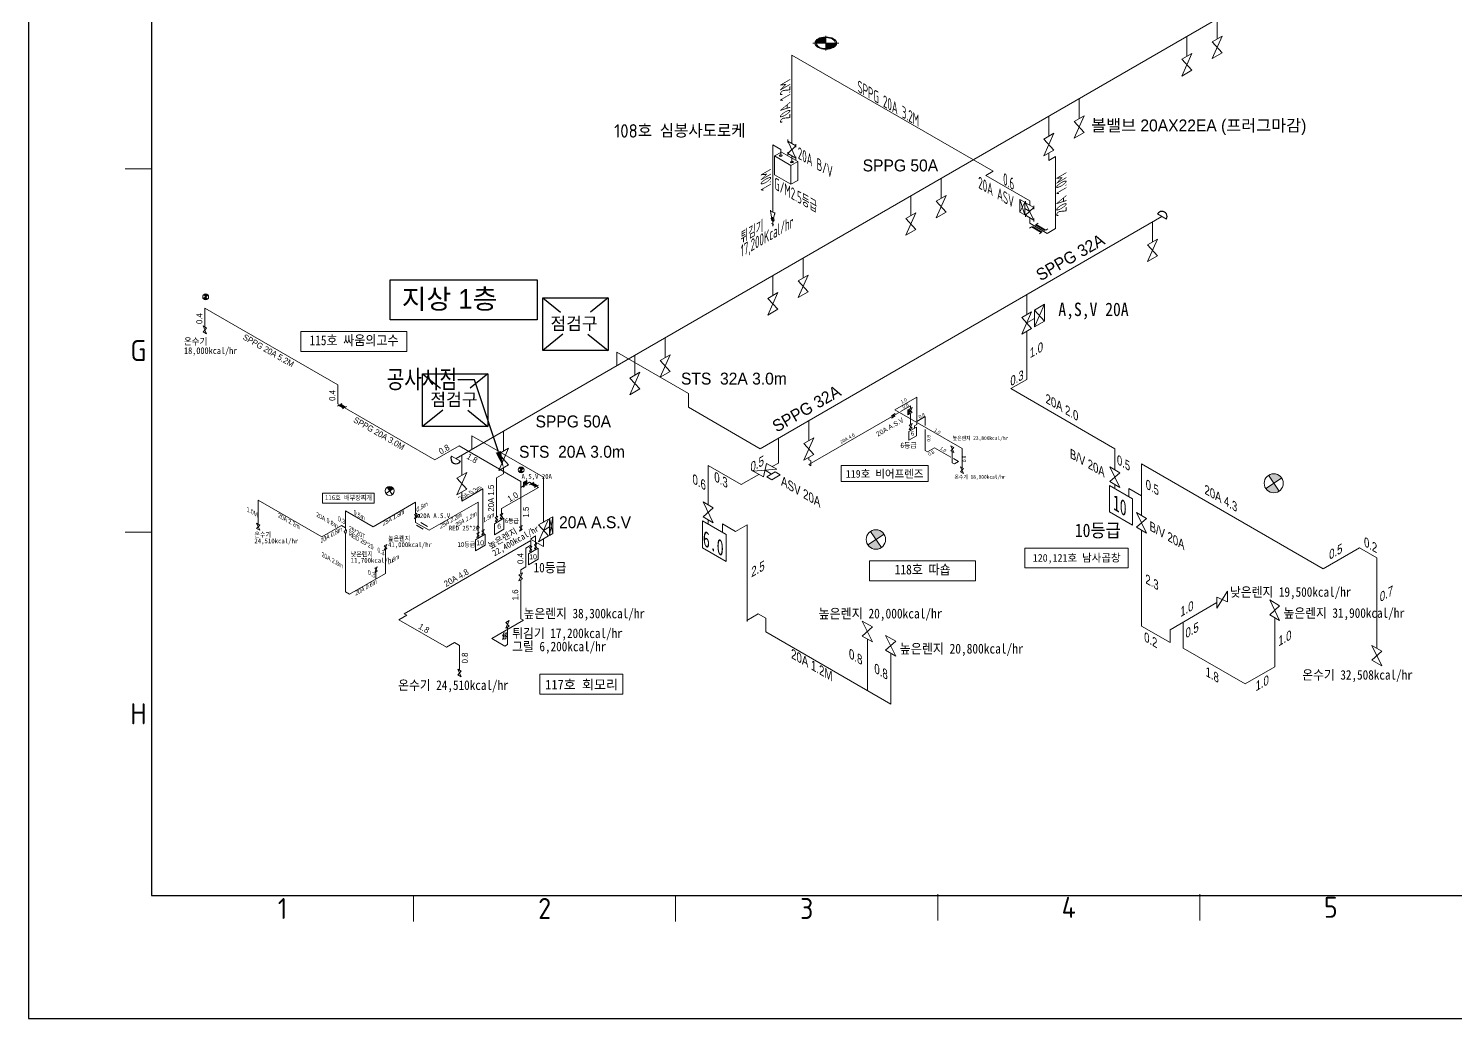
# Model space of a CAD drawing. Header units: millimetres. Extents: x 16332047 to 33387680, y -14835522 to -7015081.
# Drawn here: x 16674448 to 16701451, y -7685758 to -7667039 of the extents above; entities that cross this region are included whole.
import ezdxf
from ezdxf import colors
from ezdxf.entities.mleader import LeaderData, LeaderLine
from ezdxf.enums import TextEntityAlignment as Align
from ezdxf.math import Vec2, Vec3

# ---------------------------------------------------------------- set-up
doc = ezdxf.new("R2010")
doc.units = ezdxf.units.MM
doc.header["$LTSCALE"] = 300
doc.header["$MEASUREMENT"] = 0
for name, color, linetype in [('3', 3, 'CONTINUOUS'), ('8', 8, 'CONTINUOUS'), ('A-HAT', 5, 'CONTINUOUS'), ('PIPE-N', 3, 'CONTINUOUS'), ('TEXT', 3, 'CONTINUOUS')]:
    doc.layers.add(name, color=color, linetype=linetype)
for name, color, linetype, lineweight in [('arch', 255, 'CONTINUOUS', 25), ('FRAME050', 3, 'CONTINUOUS', 13), ('기존관', 7, 'CONTINUOUS', 9)]:
    doc.layers.add(name, color=color, linetype=linetype, lineweight=lineweight)
doc.styles.add('GHD', font='')
doc.styles.add('ISOCP', font='isocp.shx', dxfattribs={"width": 1.1, "oblique": 30, "bigfont": 'whgtxt.shx'})
doc.styles.add('style1', font='isocp.shx', dxfattribs={"width": 0.8, "bigfont": 'whgtxt.shx'})
doc.styles.add('돋움체', font='')
doc.styles.get('GHD').set_extended_font_data('Dotum')
doc.styles.get('돋움체').set_extended_font_data('DotumChe')

msp = doc.modelspace()

# ---------------------------------------------------------------- hatches: boundary and pattern name
at = {"layer": 'A-HAT', "lineweight": 20}
h = msp.add_hatch(color=6, dxfattribs=at)
h.dxf.hatch_style = 1
h.paths.add_polyline_path([(16677755, -7672145, 0.412784), (16677831, -7672159), (16677801, -7672114), (16677801, -7672114)])
h.paths.add_polyline_path([(16677846, -7672083, 0.410323), (16677770, -7672067), (16677801, -7672114), (16677801, -7672114)])
h = msp.add_hatch(color=6, dxfattribs=at)
h.dxf.hatch_style = 1
h.paths.add_polyline_path([(16683725, -7675417, 0.412784), (16683801, -7675432), (16683771, -7675386), (16683771, -7675386)])
h.paths.add_polyline_path([(16683816, -7675356, 0.410323), (16683740, -7675340), (16683771, -7675386), (16683771, -7675386)])
at = {"layer": 'PIPE-N', "lineweight": 13}
h = msp.add_hatch(dxfattribs=at)
h.set_pattern_fill('ANSI37', scale=8.347, style=0)
h.set_pattern_definition([(45, (16607702.1218, -7698432.4234), (-0.737777516, 0.737777516), []), (135, (16607702.1218, -7698432.4234), (-0.737777516, -0.737777516), [])])
edge = h.paths.add_edge_path()
edge.add_line((16689536, -7667315), (16689536, -7667211))
edge.add_ellipse((16689536, -7667315), major_axis=(-181, 0), ratio=0.57735, start_angle=270, end_angle=360)
edge.add_line((16689355, -7667315), (16689536, -7667315))
edge = h.paths.add_edge_path()
edge.add_line((16689536, -7667315), (16689536, -7667420))
edge.add_ellipse((16689536, -7667315), major_axis=(-181, 0), ratio=0.57735, start_angle=90, end_angle=180)
edge.add_line((16689718, -7667315), (16689536, -7667315))
h = msp.add_hatch(dxfattribs=at)
h.set_pattern_fill('ANSI31', scale=0.06)
h.set_pattern_definition([(45, (16682211.6811576, -7243569.700314), (-0.0053033008589, 0.0053033008589), [])])
h.paths.add_polyline_path([(16681235, -7675710), (16681282, -7675782), (16681353, -7675734, 0.410323)])
at = {"layer": '기존관'}
h = msp.add_hatch(color=256, dxfattribs=at)
h.dxf.hatch_style = 1
h.paths.add_polyline_path([(16697914, -7675488), (16698013, -7675639), (16698161, -7675539, 0.410323)])
h.paths.add_polyline_path([(16698013, -7675639), (16697863, -7675740, 0.412784), (16698112, -7675788)])
h = msp.add_hatch(color=256, dxfattribs=at)
h.dxf.hatch_style = 1
h.paths.add_polyline_path([(16690332, -7676804, 0.412784), (16690587, -7676854), (16690486, -7676701), (16690486, -7676701)])
h.paths.add_polyline_path([(16690637, -7676599, 0.410323), (16690384, -7676547), (16690486, -7676701), (16690486, -7676701)])

# ---------------------------------------------------------------- linework, layer by layer
at = {"layer": '8'}
msp.add_lwpolyline([(16674448, -7685758), (16758448, -7685758), (16758448, -7626358), (16674448, -7626358)], close=True, dxfattribs=at)
at = {"layer": 'A-HAT', "color": 1}
for p, q in [((16676776, -7628484), (16676776, -7683431)), ((16676776, -7683431), (16756121, -7683431))]:
    msp.add_line(p, q, dxfattribs=at)
at = {"layer": 'A-HAT', "color": 6, "lineweight": 20}
for p, q in [((16677755, -7672145), (16677846, -7672083)), ((16677770, -7672067), (16677831, -7672159)), ((16680301, -7673777), (16677785, -7672325)), ((16677785, -7672325), (16677785, -7672683)), ((16677752, -7672664), (16677818, -7672702)), ((16677818, -7672813), (16677752, -7672664)), ((16677818, -7672702), (16677752, -7672775)), ((16677752, -7672775), (16677818, -7672813)), ((16680301, -7673777), (16680301, -7674135)), ((16682140, -7675197), (16680301, -7674135)), ((16682599, -7674932), (16682140, -7675197)), ((16683765, -7675605), (16682599, -7674932)), ((16683439, -7675344), (16683439, -7675460)), ((16683725, -7675417), (16683816, -7675356)), ((16683740, -7675340), (16683801, -7675432)), ((16683439, -7675460), (16683304, -7675538)), ((16683304, -7675538), (16683304, -7676273)), ((16683765, -7675715), (16683765, -7675605)), ((16683817, -7675685), (16683765, -7675715)), ((16683878, -7675583), (16683817, -7675652)), ((16683817, -7675619), (16683878, -7675583)), ((16683817, -7675619), (16683878, -7675616)), ((16683817, -7675652), (16683878, -7675616)), ((16683817, -7675619), (16683817, -7675652)), ((16683878, -7675622), (16683817, -7675713)), ((16683817, -7675657), (16683878, -7675677)), ((16683817, -7675657), (16683817, -7675713)), ((16683847, -7675667), (16683847, -7675634)), ((16683878, -7675616), (16683878, -7675583)), ((16683930, -7675620), (16683878, -7675650)), ((16683878, -7675677), (16683878, -7675622)), ((16683930, -7675620), (16684096, -7675715)), ((16684096, -7675715), (16683398, -7676118)), ((16683765, -7675715), (16683765, -7676450)), ((16683421, -7676206), (16683374, -7676233)), ((16683374, -7676310), (16683421, -7676206)), ((16683374, -7676233), (16683421, -7676284)), ((16683398, -7676118), (16683398, -7676220)), ((16683263, -7676405), (16683442, -7676301)), ((16683263, -7676612), (16683263, -7676405)), ((16683442, -7676509), (16683263, -7676612)), ((16683327, -7676260), (16683281, -7676287)), ((16683281, -7676364), (16683327, -7676260)), ((16683281, -7676287), (16683327, -7676338)), ((16683327, -7676338), (16683281, -7676364)), ((16683304, -7676381), (16683304, -7676351)), ((16683421, -7676284), (16683374, -7676310)), ((16683398, -7676297), (16683398, -7676327)), ((16683442, -7676301), (16683442, -7676509)), ((16683788, -7676437), (16683742, -7676463)), ((16683742, -7676541), (16683788, -7676437)), ((16683742, -7676463), (16683788, -7676514)), ((16683788, -7676514), (16683742, -7676541))]:
    msp.add_line(p, q, dxfattribs=at)
at = {"layer": 'A-HAT', "color": 7}
for p, q in [((16684179, -7672133), (16684516, -7672403)), ((16685416, -7672133), (16685080, -7672403)), ((16684562, -7672819), (16684179, -7673127)), ((16685033, -7672819), (16685416, -7673127)), ((16681906, -7673569), (16682242, -7673839)), ((16683142, -7673569), (16682806, -7673839)), ((16682289, -7674255), (16681906, -7674563)), ((16682759, -7674255), (16683142, -7674563))]:
    msp.add_line(p, q, dxfattribs=at)
at = {"layer": 'A-HAT', "color": 7, "lineweight": 18}
for p, q in [((16684195, -7676530), (16684308, -7676465)), ((16684308, -7676307), (16684373, -7676270)), ((16684373, -7676270), (16684308, -7676623)), ((16684308, -7676623), (16684308, -7676307)), ((16684373, -7676586), (16684308, -7676307)), ((16684373, -7676270), (16684373, -7676586)), ((16684195, -7676688), (16684195, -7676836)), ((16684308, -7676623), (16684373, -7676586)), ((16683910, -7676972), (16684090, -7676868)), ((16683910, -7677179), (16683910, -7676972)), ((16683952, -7676840), (16683952, -7676810)), ((16683952, -7676948), (16683952, -7676918)), ((16684045, -7676864), (16684045, -7676894)), ((16684090, -7676868), (16684090, -7677075)), ((16684090, -7677075), (16683910, -7677179)), ((16683457, -7678495), (16683418, -7678518)), ((16683418, -7678518), (16683427, -7678532)), ((16683457, -7678558), (16683418, -7678580)), ((16683418, -7678580), (16683427, -7678595)), ((16683513, -7678463), (16683481, -7678481)), ((16683513, -7678526), (16683481, -7678544))]:
    msp.add_line(p, q, dxfattribs=at)
at = {"layer": 'A-HAT', "color": 7, "lineweight": 5}
for p, q in [((16683952, -7676722), (16681558, -7678104)), ((16683946, -7676692), (16684045, -7676634)), ((16684195, -7676836), (16683946, -7676692)), ((16683952, -7676810), (16683952, -7676722)), ((16684045, -7676634), (16684045, -7676786)), ((16683952, -7676810), (16683862, -7676863)), ((16683862, -7676863), (16683862, -7677221)), ((16683862, -7677221), (16683762, -7677278)), ((16683762, -7677278), (16683762, -7677353)), ((16683762, -7677465), (16683762, -7678200)), ((16681608, -7678133), (16681458, -7678219)), ((16681558, -7678104), (16681608, -7678133)), ((16681458, -7678219), (16682356, -7678738)), ((16683812, -7678229), (16683213, -7678574)), ((16683513, -7678689), (16683513, -7678362)), ((16683762, -7678200), (16683812, -7678229)), ((16682356, -7678738), (16682506, -7678651)), ((16682506, -7678651), (16682605, -7678709)), ((16683213, -7678574), (16683463, -7678718)), ((16682605, -7678709), (16682605, -7679170)), ((16683463, -7678718), (16683513, -7678689))]:
    msp.add_line(p, q, dxfattribs=at)
at = {"layer": 'A-HAT', "color": 7}
for points in [[(16684179, -7672133), (16685416, -7672133), (16685416, -7673127), (16684179, -7673127)], [(16681906, -7673569), (16683142, -7673569), (16683142, -7674563), (16681906, -7674563)]]:
    msp.add_lwpolyline(points, close=True, dxfattribs=at)
at = {"layer": 'A-HAT', "color": 6, "lineweight": 20}
msp.add_lwpolyline([(16679603, -7672769), (16681604, -7672769), (16681604, -7673149), (16679603, -7673149)], close=True, dxfattribs=at)
for centre in [(16677800, -7672114), (16683770, -7675386)]:
    msp.add_circle(centre, 55.1, dxfattribs=at)
at = {"layer": 'A-HAT', "color": 7, "lineweight": 18}
for centre in [(16683457, -7678495), (16683457, -7678558)]:
    msp.add_circle(centre, 27.4, dxfattribs=at)
at = {"layer": 'arch', "color": 7, "lineweight": 9}
msp.add_lwpolyline([(16684123, -7679627), (16685695, -7679627), (16685695, -7679251), (16684123, -7679251)], close=True, dxfattribs=at)
at = {"layer": 'FRAME050'}
for p, q in [((16676280, -7669694), (16676776, -7669694)), ((16676280, -7676562), (16676776, -7676562)), ((16681735, -7683927), (16681735, -7683431)), ((16686694, -7683927), (16686694, -7683431)), ((16691653, -7683409), (16691653, -7683905)), ((16696612, -7683409), (16696612, -7683905))]:
    msp.add_line(p, q, dxfattribs=at)
at = {"layer": 'PIPE-N', "color": 7, "lineweight": 13}
for p, q in [((16703492, -7663074), (16682538, -7675172)), ((16696940, -7666859), (16696940, -7667236)), ((16689291, -7667315), (16689782, -7667315)), ((16689536, -7667174), (16689536, -7667457)), ((16696368, -7667190), (16696368, -7667567)), ((16697034, -7667182), (16696846, -7667290)), ((16696846, -7667606), (16697034, -7667182)), ((16696846, -7667290), (16697034, -7667498)), ((16692701, -7669739), (16688894, -7667540)), ((16688894, -7667540), (16688894, -7669210)), ((16696462, -7667513), (16696274, -7667621)), ((16696274, -7667937), (16696462, -7667513)), ((16697034, -7667498), (16696846, -7667606)), ((16696274, -7667621), (16696462, -7667829)), ((16696462, -7667829), (16696274, -7667937)), ((16694330, -7668366), (16694330, -7668744)), ((16694424, -7668689), (16694236, -7668798)), ((16694236, -7669114), (16694424, -7668689)), ((16693757, -7668697), (16693757, -7669074)), ((16694236, -7668798), (16694424, -7669005)), ((16688816, -7669136), (16688816, -7669195)), ((16688816, -7669166), (16688971, -7669493)), ((16688971, -7669255), (16688816, -7669166)), ((16688971, -7669225), (16688971, -7669285)), ((16693851, -7669020), (16693663, -7669129)), ((16693663, -7669445), (16693851, -7669020)), ((16693663, -7669129), (16693851, -7669336)), ((16694424, -7669005), (16694236, -7669114)), ((16688683, -7669327), (16688530, -7669239)), ((16688530, -7669239), (16688530, -7670518)), ((16688566, -7669448), (16688695, -7669374)), ((16688566, -7669448), (16688876, -7669627)), ((16688566, -7669805), (16688566, -7669448)), ((16688683, -7669443), (16688683, -7669327)), ((16688695, -7669374), (16689005, -7669552)), ((16688816, -7669404), (16688971, -7669255)), ((16688816, -7669374), (16688816, -7669434)), ((16688816, -7669404), (16688971, -7669493)), ((16688894, -7669564), (16688894, -7669449)), ((16688971, -7669464), (16688971, -7669523)), ((16693851, -7669336), (16693663, -7669445)), ((16693757, -7669390), (16693757, -7669533)), ((16693757, -7669533), (16693884, -7669459)), ((16693884, -7669459), (16693884, -7670822)), ((16688876, -7669627), (16689005, -7669552)), ((16688876, -7669627), (16688876, -7669984)), ((16689005, -7669552), (16689005, -7669910)), ((16692564, -7669818), (16692701, -7669739)), ((16688876, -7669984), (16688566, -7669805)), ((16688876, -7669984), (16689005, -7669910)), ((16691719, -7669871), (16691719, -7670248)), ((16693395, -7670298), (16692564, -7669818)), ((16691146, -7670202), (16691146, -7670579)), ((16691813, -7670194), (16691625, -7670303)), ((16691625, -7670619), (16691813, -7670194)), ((16691625, -7670303), (16691813, -7670510)), ((16693210, -7670270), (16693302, -7670562)), ((16693302, -7670323), (16693210, -7670270)), ((16693210, -7670509), (16693210, -7670270)), ((16693317, -7670303), (16693317, -7670362)), ((16693395, -7670377), (16693395, -7670298)), ((16688491, -7670473), (16688491, -7670503)), ((16688491, -7670488), (16688568, -7670533)), ((16688511, -7670603), (16688491, -7670488)), ((16688568, -7670533), (16688548, -7670624)), ((16688568, -7670518), (16688568, -7670548)), ((16691240, -7670525), (16691052, -7670633)), ((16691052, -7670949), (16691240, -7670525)), ((16691813, -7670510), (16691625, -7670619)), ((16693210, -7670509), (16693302, -7670323)), ((16693210, -7670509), (16693302, -7670562)), ((16693302, -7670562), (16693302, -7670323)), ((16693395, -7670496), (16693302, -7670443)), ((16693472, -7670422), (16693317, -7670332)), ((16693317, -7670332), (16693472, -7670660)), ((16693317, -7670571), (16693472, -7670422)), ((16693317, -7670541), (16693317, -7670601)), ((16693317, -7670571), (16693472, -7670660)), ((16693472, -7670392), (16693472, -7670452)), ((16695981, -7670643), (16695814, -7670546)), ((16688507, -7670723), (16688552, -7670749)), ((16688550, -7670681), (16688510, -7670611)), ((16688550, -7670634), (16688510, -7670657)), ((16688511, -7670603), (16688548, -7670624)), ((16688530, -7670679), (16688530, -7670777)), ((16691052, -7670633), (16691240, -7670841)), ((16691240, -7670841), (16691052, -7670949)), ((16693429, -7670791), (16693392, -7670813)), ((16693429, -7670791), (16693392, -7670813)), ((16693395, -7670722), (16693395, -7670616)), ((16693395, -7670722), (16693726, -7670914)), ((16693429, -7670791), (16693614, -7670898)), ((16693429, -7670791), (16693614, -7670898)), ((16693446, -7670782), (16693631, -7670888)), ((16693446, -7670782), (16693631, -7670888)), ((16693472, -7670630), (16693472, -7670690)), ((16693497, -7670752), (16693682, -7670859)), ((16693497, -7670752), (16693682, -7670859)), ((16693514, -7670742), (16693551, -7670721)), ((16693514, -7670742), (16693551, -7670721)), ((16693514, -7670742), (16693699, -7670849)), ((16693514, -7670742), (16693699, -7670849)), ((16693699, -7670849), (16693736, -7670827)), ((16693699, -7670849), (16693736, -7670827)), ((16693884, -7670822), (16693726, -7670914)), ((16695717, -7670698), (16695717, -7671075)), ((16693614, -7670898), (16693577, -7670919)), ((16693614, -7670898), (16693577, -7670919)), ((16695811, -7671021), (16695623, -7671130)), ((16695623, -7671446), (16695811, -7671021)), ((16689108, -7671379), (16689108, -7671756)), ((16695623, -7671130), (16695811, -7671337)), ((16695811, -7671337), (16695623, -7671446)), ((16688535, -7671709), (16688535, -7672086)), ((16689202, -7671701), (16689014, -7671810)), ((16689014, -7672126), (16689202, -7671701)), ((16689014, -7671810), (16689202, -7672017)), ((16688629, -7672032), (16688441, -7672141)), ((16688441, -7672457), (16688629, -7672032)), ((16688441, -7672141), (16688629, -7672348)), ((16689202, -7672017), (16689014, -7672126)), ((16688629, -7672348), (16688441, -7672457)), ((16686497, -7672886), (16686497, -7673263)), ((16685578, -7673158), (16686935, -7673942)), ((16685578, -7673417), (16685578, -7673158)), ((16685924, -7673217), (16685924, -7673594)), ((16686591, -7673209), (16686403, -7673317)), ((16686403, -7673633), (16686591, -7673209)), ((16686018, -7673539), (16685830, -7673648)), ((16685830, -7673964), (16686018, -7673539)), ((16686403, -7673317), (16686591, -7673525)), ((16686591, -7673525), (16686403, -7673633)), ((16685830, -7673648), (16686018, -7673855)), ((16686018, -7673855), (16685830, -7673964)), ((16686935, -7674201), (16686935, -7673942)), ((16680314, -7674167), (16680295, -7674178)), ((16680314, -7674167), (16680295, -7674178)), ((16680314, -7674167), (16680406, -7674221)), ((16680314, -7674167), (16680406, -7674221)), ((16680322, -7674162), (16680414, -7674216)), ((16680322, -7674162), (16680414, -7674216)), ((16680348, -7674148), (16680440, -7674201)), ((16680348, -7674148), (16680440, -7674201)), ((16680356, -7674143), (16680375, -7674132)), ((16680356, -7674143), (16680375, -7674132)), ((16680356, -7674143), (16680448, -7674196)), ((16680356, -7674143), (16680448, -7674196)), ((16680406, -7674221), (16680387, -7674231)), ((16680406, -7674221), (16680387, -7674231)), ((16680448, -7674196), (16680467, -7674185)), ((16680448, -7674196), (16680467, -7674185)), ((16682837, -7674740), (16684195, -7675524)), ((16682837, -7674999), (16682837, -7674740)), ((16683439, -7674651), (16683439, -7675028)), ((16682454, -7675123), (16682622, -7675220)), ((16682647, -7675109), (16682647, -7675486)), ((16683533, -7674974), (16683345, -7675083)), ((16683345, -7675399), (16683533, -7674974)), ((16683345, -7675083), (16683533, -7675290)), ((16682741, -7675432), (16682553, -7675540)), ((16682553, -7675856), (16682741, -7675432)), ((16683533, -7675290), (16683345, -7675399)), ((16681235, -7675710), (16681329, -7675853)), ((16682553, -7675540), (16682741, -7675748)), ((16683947, -7675654), (16683929, -7675665)), ((16683947, -7675654), (16683929, -7675665)), ((16683947, -7675654), (16684039, -7675707)), ((16683947, -7675654), (16684039, -7675707)), ((16683956, -7675649), (16684048, -7675702)), ((16683956, -7675649), (16684048, -7675702)), ((16683981, -7675634), (16684073, -7675688)), ((16683981, -7675634), (16684073, -7675688)), ((16683990, -7675629), (16684008, -7675619)), ((16683990, -7675629), (16684008, -7675619)), ((16683990, -7675629), (16684082, -7675683)), ((16683990, -7675629), (16684082, -7675683)), ((16684039, -7675707), (16684021, -7675718)), ((16684039, -7675707), (16684021, -7675718)), ((16684082, -7675683), (16684100, -7675672)), ((16684082, -7675683), (16684100, -7675672)), ((16684195, -7675783), (16684195, -7675524)), ((16678795, -7675956), (16680001, -7676652)), ((16678795, -7675956), (16678795, -7676412)), ((16681211, -7675830), (16681353, -7675734)), ((16682741, -7675748), (16682553, -7675856)), ((16683047, -7675744), (16682647, -7675975)), ((16682647, -7675802), (16682647, -7675975)), ((16683047, -7675744), (16683047, -7676525)), ((16684195, -7675783), (16684195, -7676160)), ((16684195, -7675971), (16684195, -7676373)), ((16680445, -7676157), (16680970, -7676460)), ((16680445, -7676531), (16680445, -7676157)), ((16681772, -7675997), (16680970, -7676460)), ((16681795, -7676204), (16681749, -7676231)), ((16681749, -7676308), (16681795, -7676204)), ((16681749, -7676231), (16681795, -7676282)), ((16681772, -7675997), (16681772, -7676218)), ((16681815, -7676282), (16681815, -7676229)), ((16681815, -7676229), (16681847, -7676229)), ((16681847, -7676229), (16681847, -7676282)), ((16682954, -7675994), (16682032, -7676527)), ((16682954, -7675994), (16682954, -7676440)), ((16678762, -7676393), (16678828, -7676431)), ((16678828, -7676528), (16678762, -7676393)), ((16678762, -7676491), (16678828, -7676431)), ((16678762, -7676491), (16678828, -7676528)), ((16680371, -7676439), (16680001, -7676652)), ((16680371, -7676439), (16680445, -7676482)), ((16680419, -7676546), (16680465, -7676519)), ((16680465, -7676519), (16680456, -7676577)), ((16681795, -7676282), (16681749, -7676308)), ((16681772, -7676256), (16681815, -7676256)), ((16681772, -7676295), (16681772, -7676377)), ((16681772, -7676377), (16682032, -7676527)), ((16681787, -7676429), (16681914, -7676503)), ((16681847, -7676282), (16681815, -7676282)), ((16681872, -7676380), (16682000, -7676453)), ((16682932, -7676506), (16682942, -7676448)), ((16682978, -7676479), (16682932, -7676506)), ((16682942, -7676448), (16682960, -7676437)), ((16682954, -7676493), (16682954, -7676575)), ((16682960, -7676437), (16682978, -7676479)), ((16683070, -7676511), (16683024, -7676538)), ((16683024, -7676615), (16683070, -7676511)), ((16684289, -7676318), (16684101, -7676427)), ((16684101, -7676743), (16684289, -7676318)), ((16684101, -7676427), (16684289, -7676634)), ((16684228, -7676353), (16684162, -7676392)), ((16680438, -7676589), (16680419, -7676546)), ((16680456, -7676577), (16680438, -7676589)), ((16680445, -7677692), (16680445, -7676584)), ((16682909, -7676707), (16683088, -7676603)), ((16682909, -7676914), (16682909, -7676707)), ((16682977, -7676561), (16682931, -7676588)), ((16682931, -7676665), (16682977, -7676561)), ((16682931, -7676588), (16682977, -7676639)), ((16682977, -7676639), (16682931, -7676665)), ((16682954, -7676652), (16682954, -7676682)), ((16683024, -7676538), (16683070, -7676589)), ((16683070, -7676589), (16683024, -7676615)), ((16683047, -7676602), (16683047, -7676627)), ((16683088, -7676603), (16683088, -7676811)), ((16684289, -7676634), (16684101, -7676743)), ((16681227, -7676797), (16681181, -7676824)), ((16681181, -7676901), (16681227, -7676797)), ((16681181, -7676824), (16681227, -7676874)), ((16681227, -7676874), (16681181, -7676901)), ((16681204, -7677343), (16681204, -7676888)), ((16683088, -7676811), (16682909, -7676914)), ((16681046, -7677220), (16681000, -7677246)), ((16681000, -7677324), (16681046, -7677220)), ((16681000, -7677246), (16681046, -7677297)), ((16681046, -7677297), (16681000, -7677324)), ((16681023, -7677442), (16681023, -7677310)), ((16681204, -7677343), (16680523, -7677737)), ((16680445, -7677692), (16680523, -7677737))]:
    msp.add_line(p, q, dxfattribs=at)
at = {"layer": 'PIPE-N', "color": 7}
for p, q in [((16681294, -7672545), (16681294, -7671789)), ((16681294, -7671789), (16684076, -7671789)), ((16681294, -7671789), (16684076, -7671789)), ((16684076, -7671789), (16684076, -7672545)), ((16684076, -7672545), (16681294, -7672545)), ((16684076, -7672545), (16681294, -7672545))]:
    msp.add_line(p, q, dxfattribs=at)
at = {"layer": 'PIPE-N', "color": 7, "lineweight": 18}
for p, q in [((16684068, -7676773), (16684022, -7676800)), ((16684022, -7676877), (16684068, -7676773)), ((16683975, -7676827), (16683929, -7676854)), ((16683929, -7676931), (16683975, -7676827)), ((16683929, -7676854), (16683975, -7676904)), ((16683975, -7676904), (16683929, -7676931)), ((16684022, -7676800), (16684068, -7676850)), ((16684068, -7676850), (16684022, -7676877)), ((16683795, -7677334), (16683729, -7677372)), ((16683729, -7677484), (16683795, -7677334)), ((16683729, -7677372), (16683795, -7677446)), ((16683795, -7677446), (16683729, -7677484)), ((16683546, -7678232), (16683479, -7678270)), ((16683479, -7678381), (16683546, -7678232)), ((16683479, -7678270), (16683546, -7678343)), ((16683546, -7678343), (16683479, -7678381)), ((16682572, -7679151), (16682638, -7679189)), ((16682638, -7679300), (16682572, -7679151)), ((16682638, -7679189), (16682572, -7679262)), ((16682572, -7679262), (16682638, -7679300))]:
    msp.add_line(p, q, dxfattribs=at)
at = {"layer": 'PIPE-N', "color": 7, "lineweight": 13}
msp.add_lwpolyline([(16680010, -7675828), (16680990, -7675828), (16680990, -7676014), (16680010, -7676014)], close=True, dxfattribs=at)
msp.add_circle((16681282, -7675782), 85.5, dxfattribs=at)
at = {"layer": 'PIPE-N', "color": 7}
for centre, start, end in [((16695897, -7670594), 330, 150), ((16682538, -7675172), 150, 330)]:
    msp.add_arc(centre, 96.5, start, end, dxfattribs=at)
at = {"layer": 'PIPE-N', "color": 7, "lineweight": 13}
for centre, major_axis in [((16689536, -7667315), (-204, 0)), ((16689536, -7667315), (-181, 0)), ((16688683, -7669443), (-27.9, 0)), ((16688683, -7669443), (-25.7, 0)), ((16688894, -7669564), (-27.9, 0)), ((16688894, -7669564), (-25.7, 0))]:
    msp.add_ellipse(centre, major_axis=major_axis, ratio=0.57735, dxfattribs=at)
at = {"layer": 'PIPE-N', "color": 7, "lineweight": 13, "extrusion": (0, 0, -1)}
msp.add_ellipse((16688530, -7670646), major_axis=(20, -34.6), ratio=0.57735, dxfattribs=at)
at = {"layer": '기존관'}
for p, q in [((16695897, -7670594), (16688293, -7674985)), ((16693337, -7672072), (16693337, -7672449)), ((16693431, -7672395), (16693243, -7672504)), ((16693243, -7672820), (16693431, -7672395)), ((16693675, -7672254), (16693487, -7672363)), ((16693487, -7672679), (16693675, -7672254)), ((16693487, -7672363), (16693675, -7672570)), ((16693487, -7672363), (16693487, -7672679)), ((16693675, -7672254), (16693675, -7672570)), ((16693243, -7672504), (16693431, -7672711)), ((16693431, -7672711), (16693243, -7672820)), ((16693337, -7672607), (16693487, -7672521)), ((16693675, -7672570), (16693487, -7672679)), ((16693337, -7672765), (16693337, -7673675)), ((16693337, -7673675), (16693036, -7673849)), ((16691256, -7674007), (16690839, -7674248)), ((16691256, -7674467), (16691256, -7674007)), ((16693036, -7673849), (16695005, -7674986)), ((16686935, -7674201), (16688293, -7674985)), ((16689213, -7675285), (16690822, -7674356)), ((16690778, -7674361), (16690851, -7674318)), ((16690778, -7674404), (16690851, -7674361)), ((16690822, -7674356), (16690909, -7674306)), ((16690839, -7674248), (16692113, -7674983)), ((16690949, -7674283), (16691141, -7674172)), ((16691088, -7674252), (16691107, -7674241)), ((16691107, -7674241), (16691088, -7674347)), ((16691088, -7674347), (16691088, -7674252)), ((16691107, -7674336), (16691088, -7674252)), ((16691088, -7674347), (16691107, -7674336)), ((16691107, -7674241), (16691107, -7674336)), ((16691107, -7674288), (16691141, -7674269)), ((16691169, -7674205), (16691113, -7674238)), ((16691113, -7674333), (16691169, -7674205)), ((16691113, -7674238), (16691169, -7674300)), ((16691169, -7674300), (16691113, -7674333)), ((16691141, -7674172), (16691141, -7674221)), ((16691141, -7674316), (16691141, -7674521)), ((16689213, -7674454), (16689213, -7674831)), ((16691108, -7674657), (16691251, -7674575)), ((16691169, -7674505), (16691113, -7674537)), ((16691113, -7674630), (16691169, -7674505)), ((16691113, -7674537), (16691169, -7674598)), ((16691169, -7674598), (16691113, -7674630)), ((16691141, -7674638), (16691141, -7674614)), ((16691216, -7674549), (16691256, -7674526)), ((16691216, -7674595), (16691216, -7674549)), ((16691251, -7674575), (16691251, -7674740)), ((16691256, -7674467), (16691418, -7674374)), ((16691256, -7674477), (16691256, -7674467)), ((16691256, -7674526), (16691256, -7674502)), ((16691418, -7674374), (16691418, -7674545)), ((16691418, -7674621), (16691418, -7675019)), ((16688640, -7675256), (16688640, -7674784)), ((16689307, -7674776), (16689119, -7674885)), ((16689119, -7675201), (16689307, -7674776)), ((16689119, -7674885), (16689307, -7675092)), ((16691108, -7674823), (16691108, -7674657)), ((16691251, -7674740), (16691108, -7674823)), ((16689307, -7675092), (16689119, -7675201)), ((16689213, -7675147), (16689213, -7675193)), ((16691418, -7675019), (16691458, -7675042)), ((16691458, -7675042), (16691593, -7674965)), ((16691593, -7674965), (16691901, -7675143)), ((16691900, -7674930), (16691956, -7674962)), ((16691956, -7675055), (16691900, -7674930)), ((16691956, -7674962), (16691900, -7675023)), ((16691900, -7675023), (16691956, -7675055)), ((16691928, -7675250), (16691928, -7675039)), ((16691950, -7675171), (16692048, -7675227)), ((16692113, -7674983), (16692113, -7675342)), ((16695005, -7674986), (16695005, -7675384)), ((16687310, -7675304), (16687933, -7675664)), ((16687310, -7675304), (16687310, -7676047)), ((16688164, -7675409), (16688607, -7675374)), ((16688164, -7675409), (16688356, -7675519)), ((16688356, -7675519), (16688416, -7675263)), ((16688386, -7675391), (16688507, -7675464)), ((16688416, -7675263), (16688607, -7675374)), ((16688420, -7675514), (16688578, -7675423)), ((16688521, -7675324), (16688640, -7675256)), ((16688578, -7675423), (16688674, -7675481)), ((16689213, -7675193), (16689253, -7675216)), ((16689253, -7675308), (16689213, -7675285)), ((16689253, -7675216), (16689253, -7675308)), ((16691968, -7675273), (16691928, -7675250)), ((16692048, -7675227), (16691968, -7675273)), ((16692085, -7675326), (16692141, -7675358)), ((16692141, -7675451), (16692085, -7675326)), ((16692141, -7675358), (16692085, -7675419)), ((16692085, -7675419), (16692141, -7675451)), ((16694911, -7675330), (16695099, -7675438)), ((16695099, -7675716), (16694911, -7675330)), ((16694911, -7675607), (16695099, -7675438)), ((16695509, -7675873), (16695509, -7675271)), ((16695509, -7675271), (16698948, -7677256)), ((16687933, -7675664), (16688270, -7675470)), ((16688420, -7675514), (16688516, -7675572)), ((16688516, -7675572), (16688674, -7675481)), ((16694902, -7675678), (16695338, -7675930)), ((16694902, -7676181), (16694902, -7675678)), ((16694911, -7675607), (16695099, -7675716)), ((16695005, -7675662), (16695005, -7675737)), ((16697863, -7675740), (16698161, -7675539)), ((16697914, -7675488), (16698112, -7675788)), ((16695271, -7675891), (16695271, -7675736)), ((16695271, -7675736), (16695509, -7675873)), ((16695338, -7675930), (16695338, -7676433)), ((16695509, -7675873), (16695509, -7676248)), ((16687214, -7675992), (16687406, -7676102)), ((16687406, -7676386), (16687214, -7675992)), ((16687214, -7676275), (16687406, -7676102)), ((16695338, -7676433), (16694902, -7676181)), ((16695416, -7676193), (16695603, -7676302)), ((16695603, -7676580), (16695416, -7676193)), ((16687205, -7676347), (16687650, -7676604)), ((16687205, -7676861), (16687205, -7676347)), ((16687214, -7676275), (16687406, -7676386)), ((16687310, -7676331), (16687310, -7676408)), ((16687582, -7676565), (16687582, -7676406)), ((16687582, -7676406), (16687828, -7676548)), ((16687828, -7676548), (16688048, -7676422)), ((16688048, -7676422), (16688048, -7678252)), ((16695416, -7676471), (16695603, -7676302)), ((16695416, -7676471), (16695603, -7676580)), ((16687650, -7676604), (16687650, -7677118)), ((16690332, -7676804), (16690637, -7676599)), ((16690384, -7676547), (16690587, -7676854)), ((16695509, -7676525), (16695509, -7678340)), ((16687650, -7677118), (16687205, -7676861)), ((16698948, -7677256), (16699636, -7676859)), ((16699636, -7676859), (16699964, -7677049)), ((16699964, -7677049), (16699964, -7678758)), ((16696936, -7677998), (16697136, -7677678)), ((16696936, -7677793), (16696936, -7677998)), ((16697136, -7677882), (16696936, -7677793)), ((16697136, -7677678), (16697136, -7677882)), ((16697936, -7677845), (16698124, -7677954)), ((16698124, -7678232), (16697936, -7677845)), ((16688044, -7678231), (16688256, -7678108)), ((16688256, -7678108), (16688398, -7678191)), ((16696049, -7678407), (16696936, -7677895)), ((16697936, -7678123), (16698124, -7677954)), ((16697936, -7678123), (16698124, -7678232)), ((16688398, -7678191), (16688398, -7678450)), ((16690226, -7678244), (16690418, -7678355)), ((16690418, -7678638), (16690226, -7678244)), ((16690226, -7678528), (16690418, -7678355)), ((16695509, -7678340), (16696049, -7678652)), ((16696049, -7678652), (16696049, -7678407)), ((16696299, -7678263), (16696299, -7678754)), ((16698030, -7679110), (16698030, -7678178)), ((16688398, -7678450), (16690764, -7679816)), ((16690226, -7678528), (16690418, -7678638)), ((16690322, -7679560), (16690322, -7678583)), ((16690668, -7678514), (16690860, -7678624)), ((16690860, -7678908), (16690668, -7678514)), ((16690668, -7678797), (16690860, -7678624)), ((16690668, -7678797), (16690860, -7678908)), ((16690764, -7679816), (16690764, -7678853)), ((16696299, -7678754), (16697473, -7679431)), ((16699870, -7678704), (16700058, -7678812)), ((16700058, -7679090), (16699870, -7678704)), ((16699870, -7678982), (16700058, -7678812)), ((16697473, -7679431), (16698030, -7679110)), ((16699870, -7678982), (16700058, -7679090))]:
    msp.add_line(p, q, dxfattribs=at)
for points in [[(16689827, -7675604), (16691470, -7675604), (16691470, -7675303), (16689827, -7675303)], [(16693299, -7676868), (16695259, -7676868), (16695259, -7677240), (16693299, -7677240)], [(16690365, -7677104), (16692366, -7677104), (16692366, -7677483), (16690365, -7677483)]]:
    msp.add_lwpolyline(points, close=True, dxfattribs=at)
for centre, radius in [((16698012, -7675639), 180), ((16690484, -7676701), 184)]:
    msp.add_circle(centre, radius, dxfattribs=at)

# ---------------------------------------------------------------- texts
at = {"layer": '3', "color": 7, "lineweight": 13, "style": 'GHD'}
for s, height, p in [('볼밸브 20AX22EA (프러그마감)', 225.82, (16694556, -7668984)), ('점검구', 237.1, (16684325, -7672736)), ('STS  32A 3.0m', 225.82, (16686795, -7673772)), ('점검구', 237.1, (16682052, -7674172)), ('SPPG 50A', 225.8, (16684043, -7674582)), ('STS  20A 3.0m', 225.82, (16683731, -7675155)), ('20A A.S.V', 225.8, (16684488, -7676488)), ('10', 94.8, (16683923, -7677076))]:
    msp.add_text(s, height=height, dxfattribs=at).set_placement(p)
for s, height, rotation, p in [('SPPG 32A', 225.8, 30, (16693599, -7671821)), ('0.4', 112.9, 90, (16683813, -7677165)), ('20A 4.8', 112.9, 30, (16682350, -7677601)), ('1.6', 112.9, 90, (16683714, -7677851)), ('1.8', 112.9, 330, (16681814, -7678378)), ('0.8', 112.9, 90, (16682761, -7679045))]:
    msp.add_text(s, height=height, rotation=rotation, dxfattribs=at).set_placement(p)
at = {"layer": '3', "color": 7, "style": 'GHD'}
msp.add_text('지상 1층', height=372.3, dxfattribs=at).set_placement((16681511, -7672338))
at = {"layer": 'A-HAT', "color": 6, "lineweight": 20}
for s, height, rotation, style, p in [('0.4', 112.9, 90, 'GHD', (16677737, -7672628)), ('SPPG 20A 5.2M', 112.91, 330, 'GHD', (16678491, -7672907)), ('0.4', 112.9, 90, 'GHD', (16680253, -7674080)), ('SPPG 20A 3.0M', 112.91, 330, 'GHD', (16680585, -7674474)), ('0.8', 112.9, 30, 'GHD', (16682251, -7675095)), ('1.8', 112.9, 330, 'GHD', (16682727, -7675165)), ('20A 1.5', 112.9, 90, 'GHD', (16683256, -7676175)), ('1.0', 112.9, 30, 'GHD', (16683551, -7675996)), ('1.5', 112.9, 90, 'GHD', (16683916, -7676286)), ('높은렌지', 117.4, 30, '돋움체', (16683186, -7676882, 0)), ('22,400kcal/hr', 117.42, 30, '돋움체', (16683267, -7677021, 0))]:
    msp.add_text(s, height=height, rotation=rotation, dxfattribs=dict(at, style=style)).set_placement(p)
at = {"layer": 'A-HAT', "color": 6, "lineweight": 20, "style": '돋움체', "width": 0.9}
for s, height, p in [('온수기', 127, (16677390, -7673019, 0)), ('18,000kcal/hr', 127.01, (16677390, -7673194, 0)), ('A,S,V 20A', 90.7, (16683778, -7675554)), ('6등급', 88.9, (16683461, -7676391))]:
    msp.add_text(s, height=height, dxfattribs=at).set_placement(p)
msp.add_text('115호 싸움의고수', height=185.2, dxfattribs=at).set_placement((16680607, -7673027), align=Align.CENTER)
at = {"layer": 'A-HAT', "color": 6, "lineweight": 20, "style": 'GHD'}
msp.add_text('6', height=94.8, dxfattribs=at).set_placement((16683318, -7676498))
at = {"layer": 'arch', "color": 7, "lineweight": 9, "style": '돋움체'}
msp.add_text('117호 회모리', height=181.4, dxfattribs=at).set_placement((16684915, -7679536), align=Align.CENTER)
at = {"layer": 'FRAME050', "style": 'ISOCP'}
for s, p in [('G', (16676528, -7673128)), ('H', (16676528, -7679997)), ('1', (16679255, -7683679)), ('2', (16684215, -7683679)), ('3', (16689174, -7683679)), ('4', (16694133, -7683657)), ('5', (16699092, -7683657))]:
    msp.add_text(s, height=397, dxfattribs=at).set_placement(p, align=Align.MIDDLE)
at = {"layer": 'PIPE-N', "color": 7, "lineweight": 13, "style": 'style1', "width": 0.8}
for s, height, rotation, oblique, p in [('20A 1.2M', 197.2, 90, 330, (16688866, -7668735)), ('SPPG 20A 3.2M', 197.16, 330, 330, (16690137, -7668234)), ('20A B/V', 197.2, 330, 330, (16689006, -7669495)), ('1.0M', 197.2, 90, 330, (16688502, -7670021)), ('0.6', 197.2, 330, 330, (16692892, -7669983)), ('20A 1.0M', 197.2, 90, 330, (16694092, -7670499)), ('G/M2.5등급', 197.2, 330, 330, (16688560, -7670071)), ('20A ASV', 197.2, 330, 330, (16692421, -7670053)), ('17,200Kcal/hr', 197.16, 30, 30, (16687923, -7671370)), ('튀김기', 197.2, 30, 30, (16687923, -7671120))]:
    msp.add_text(s, height=height, rotation=rotation, dxfattribs=dict(at, oblique=oblique)).set_placement(p)
at = {"layer": 'PIPE-N', "color": 7, "lineweight": 13}
for s, height, style, p in [('108호 심봉사도로케', 255.64, 'ISOCP', (16685531, -7669103)), ('SPPG 50A', 225.8, 'GHD', (16690233, -7669741)), ('10', 94.8, 'GHD', (16682922, -7676811))]:
    msp.add_text(s, height=height, dxfattribs=dict(at, style=style)).set_placement(p)
at = {"layer": 'PIPE-N', "color": 7, "lineweight": 13, "style": 'GHD'}
for s, rotation, oblique, p in [('20A 0.3m', 29.1374, -30, (16682642, -7675956)), ('1.0M', 330, -30, (16678576, -7676165)), ('20A 2.2m', 330, -30, (16679172, -7676279)), ('20A 0.8m', 330, -30, (16679895, -7676266)), ('0.5m', 330, -30, (16680601, -7676226)), ('25A 1.8m', 30, 30, (16681154, -7676446)), ('0.5m', 30, 30, (16681790, -7676187)), ('25A 2.2m', 30, 30, (16682239, -7676503)), ('25A 1.2m', 30, 30, (16682526, -7676481)), ('1.5m', 30, 30, (16683051, -7676386)), ('20A 0.8m', 30, 30, (16679975, -7676776)), ('0.3', 330, -30, (16680305, -7676343)), ('25*20T', 330, -30, (16680513, -7676524)), ('RED 25*20', 330, -30, (16680502, -7676628)), ('20A 2.8m', 330, -30, (16679995, -7677021)), ('0.3', 330, -30, (16681052, -7676933)), ('0.6m', 30, 30, (16681252, -7677181)), ('0.3', 330, -30, (16680871, -7677356)), ('20A 0.6m', 30, 30, (16680634, -7677768))]:
    msp.add_text(s, height=79, rotation=rotation, dxfattribs=dict(at, oblique=oblique)).set_placement(p)
at = {"layer": 'PIPE-N', "color": 7, "lineweight": 13, "style": '돋움체', "width": 0.9}
msp.add_text('116호 배부장찌개', height=90.7, dxfattribs=at).set_placement((16680502, -7675955), align=Align.CENTER)
for s, height, p in [('20A A.S.V', 90.7, (16681853, -7676297)), ('RED 25*20', 90.7, (16682402, -7676531, 0)), ('24,510kcal/hr', 90.72, (16678722, -7676773, 0)), ('온수기', 90.7, (16678722, -7676654, 0)), ('41,000kcal/hr', 90.72, (16681251, -7676845, 0)), ('높은렌지 ', 90.7, (16681251, -7676726, 0)), ('10등급', 90.7, (16682565, -7676841, 0)), ('11,700kcal/hr', 90.72, (16680545, -7677142, 0)), ('낮은렌지 ', 90.7, (16680545, -7677023, 0))]:
    msp.add_text(s, height=height, dxfattribs=at).set_placement(p)
at = {"layer": 'TEXT', "color": 7, "style": '돋움체', "width": 0.9}
for s, height, p in [('10등급', 181.4, (16684006, -7677322, 0)), ('높은렌지 38,300kcal/hr', 181.44, (16683817, -7678191, 0)), ('튀김기 17,200kcal/hr', 181.44, (16683601, -7678565, 0)), ('그릴 6,200kcal/hr', 181.44, (16683601, -7678815, 0)), ('온수기 24,510kcal/hr', 181.44, (16681443, -7679546, 0))]:
    msp.add_text(s, height=height, dxfattribs=at).set_placement(p)
at = {"layer": '기존관', "style": '돋움체', "width": 0.9}
for s, height, p in [('A,S,V 20A', 254, (16693936, -7672476, 0)), ('6등급', 101.6, (16690946, -7674971, 0)), ('높은렌지 23,800kcal/hr', 72.58, (16691937, -7674820, 0)), ('온수기 18,000kcal/hr', 72.58, (16691970, -7675554, 0)), ('10등급', 254, (16694248, -7676655, 0)), ('낮은렌지 19,500kcal/hr', 181.44, (16697184, -7677784, 0)), ('높은렌지 20,000kcal/hr', 185.22, (16689398, -7678194, 0)), ('높은렌지 31,900kcal/hr', 181.44, (16698197, -7678182, 0)), ('높은렌지 20,800kcal/hr', 185.22, (16690934, -7678858, 0)), ('온수기 32,508kcal/hr', 181.44, (16698552, -7679352, 0))]:
    msp.add_text(s, height=height, dxfattribs=at).set_placement(p)
at = {"layer": '기존관', "style": 'GHD'}
for s, height, rotation, oblique, p in [('1.0', 158.1, 30, 30, (16693397, -7673277)), ('0.3', 158.1, 30, 30, (16693029, -7673810)), ('20A 2.0', 158.1, 330, 330, (16693696, -7674114)), ('0.5', 161.4, 30, 30, (16688111, -7675436)), ('B/V 20A', 158.1, 330, 330, (16694155, -7675154)), ('0.5', 158.1, 330, 330, (16695045, -7675271)), ('0.3', 161.4, 330, -30, (16687425, -7675592)), ('0.6', 161.4, 330, -30, (16687013, -7675634)), ('ASV 20A', 161.4, 330, -30, (16688690, -7675674)), ('0.5', 158.1, 330, 330, (16695590, -7675734)), ('20A 4.3', 158.1, 330, 330, (16696703, -7675833)), ('B/V 20A', 158.1, 330, 330, (16695665, -7676527)), ('0.5', 158.1, 30, 30, (16699062, -7677091)), ('0.2', 158.1, 330, 330, (16699721, -7676823)), ('2.5', 161.4, 30, 30, (16688124, -7677421)), ('2.3', 158.1, 330, 330, (16695584, -7677526)), ('0.7', 158.1, 30, 30, (16700021, -7677889)), ('1.0', 158.1, 30, 30, (16696244, -7678172)), ('0.5', 158.1, 30, 30, (16696343, -7678576)), ('1.0', 158.1, 30, 30, (16698098, -7678727)), ('0.2', 158.1, 330, 330, (16695560, -7678620)), ('20A 1.2M', 161.4, 330, -30, (16688879, -7678940)), ('0.8', 161.4, 330, -30, (16689974, -7678938)), ('0.8', 161.4, 330, -30, (16690454, -7679216)), ('1.8', 158.1, 330, 330, (16696724, -7679278)), ('1.0', 158.1, 30, 30, (16697670, -7679576))]:
    msp.add_text(s, height=height, rotation=rotation, dxfattribs=dict(at, oblique=oblique)).set_placement(p)
for s, height, rotation, p in [('SPPG 32A', 225.8, 30, (16688608, -7674682)), ('1.0', 63.2, 30, (16690974, -7674134)), ('0.8', 63.2, 30, (16691007, -7674231)), ('0.8', 63.2, 30, (16691314, -7674417)), ('20A A.S.V', 90.3, 30, (16690522, -7674758)), ('1.0', 63.2, 325.8476, (16691580, -7674647)), ('20A 4.6', 63.2, 30, (16689831, -7674892)), ('0.8', 63.2, 90, (16691514, -7674848)), ('0.8', 63.2, 30, (16691492, -7675126)), ('1.0', 63.2, 325.8476, (16691690, -7674991)), ('0.8', 63.2, 90, (16692190, -7675238))]:
    msp.add_text(s, height=height, rotation=rotation, dxfattribs=at).set_placement(p)
msp.add_text('6', height=83.5, dxfattribs=at).set_placement((16691144, -7674737))
at = {"layer": '기존관', "style": '돋움체'}
for s, height, p in [('119호 비어프렌즈', 145.2, (16690649, -7675532)), ('120,121호 남사곱창', 145.15, (16694283, -7677121))]:
    msp.add_text(s, height=height, dxfattribs=at).set_placement(p, align=Align.CENTER)
at = {"layer": '기존관', "style": '돋움체', "width": 0.9}
for s, height, oblique, p in [('10', 254, 330, (16694971, -7676128, 0)), ('6.0', 259.3, -30, (16687210, -7676807, 0))]:
    msp.add_text(s, height=height, rotation=330, dxfattribs=dict(at, oblique=oblique)).set_placement(p)
msp.add_text('118호 따숍', height=185.2, dxfattribs=at).set_placement((16691369, -7677362), align=Align.CENTER)

# ---------------------------------------------------------------- leaders
at = {"layer": 'PIPE-N', "color": 7, "lineweight": 13}
ml = msp.add_multileader_mtext('Standard', dxfattribs=at)
ml.set_content('공사시점', color=3, style='style1')
ml.set_leader_properties(color=1)
ml.build(insert=Vec2(0, 0))
ml.multileader.update_dxf_attribs({"dogleg_length": 2, "arrow_head_size": 315, "scale": 100})
ctx = ml.context
ctx.base_point, ctx.scale, ctx.char_height, ctx.arrow_head_size, ctx.landing_gap_size, ctx.plane_origin = Vec3(16681033, -7673685), 100, 394.3, 315, 14.2, Vec3(16681012, -7672770)
ctx.text_align_type = 2
notes = []
notes.append((ctx, [(0, (1, 1, 0), (16682888, -7673685), (-1, 0), 315, [(0, [(16683439, -7675344)], 0, [])])]))
ctx.mtext.insert, ctx.mtext.alignment, ctx.mtext.line_spacing_factor, ctx.mtext.flow_direction = Vec3(16682559, -7673488), 3, 0.8, 5
for ctx, leaders in notes:
    for number, flags, end, landing, length, lines in leaders:
        leader = LeaderData()
        leader.index, (leader.has_last_leader_line, leader.has_dogleg_vector, leader.attachment_direction) = number, flags
        leader.last_leader_point, leader.dogleg_vector, leader.dogleg_length = Vec3(end), Vec3(landing), length
        for number, points, colour, breaks in lines:
            line = LeaderLine()
            line.index, line.vertices, line.color, line.breaks = number, Vec3.list(points), colors.encode_raw_color(colour), breaks
            leader.lines.append(line)
        ctx.leaders.append(leader)

doc.saveas('drawing.dxf')
